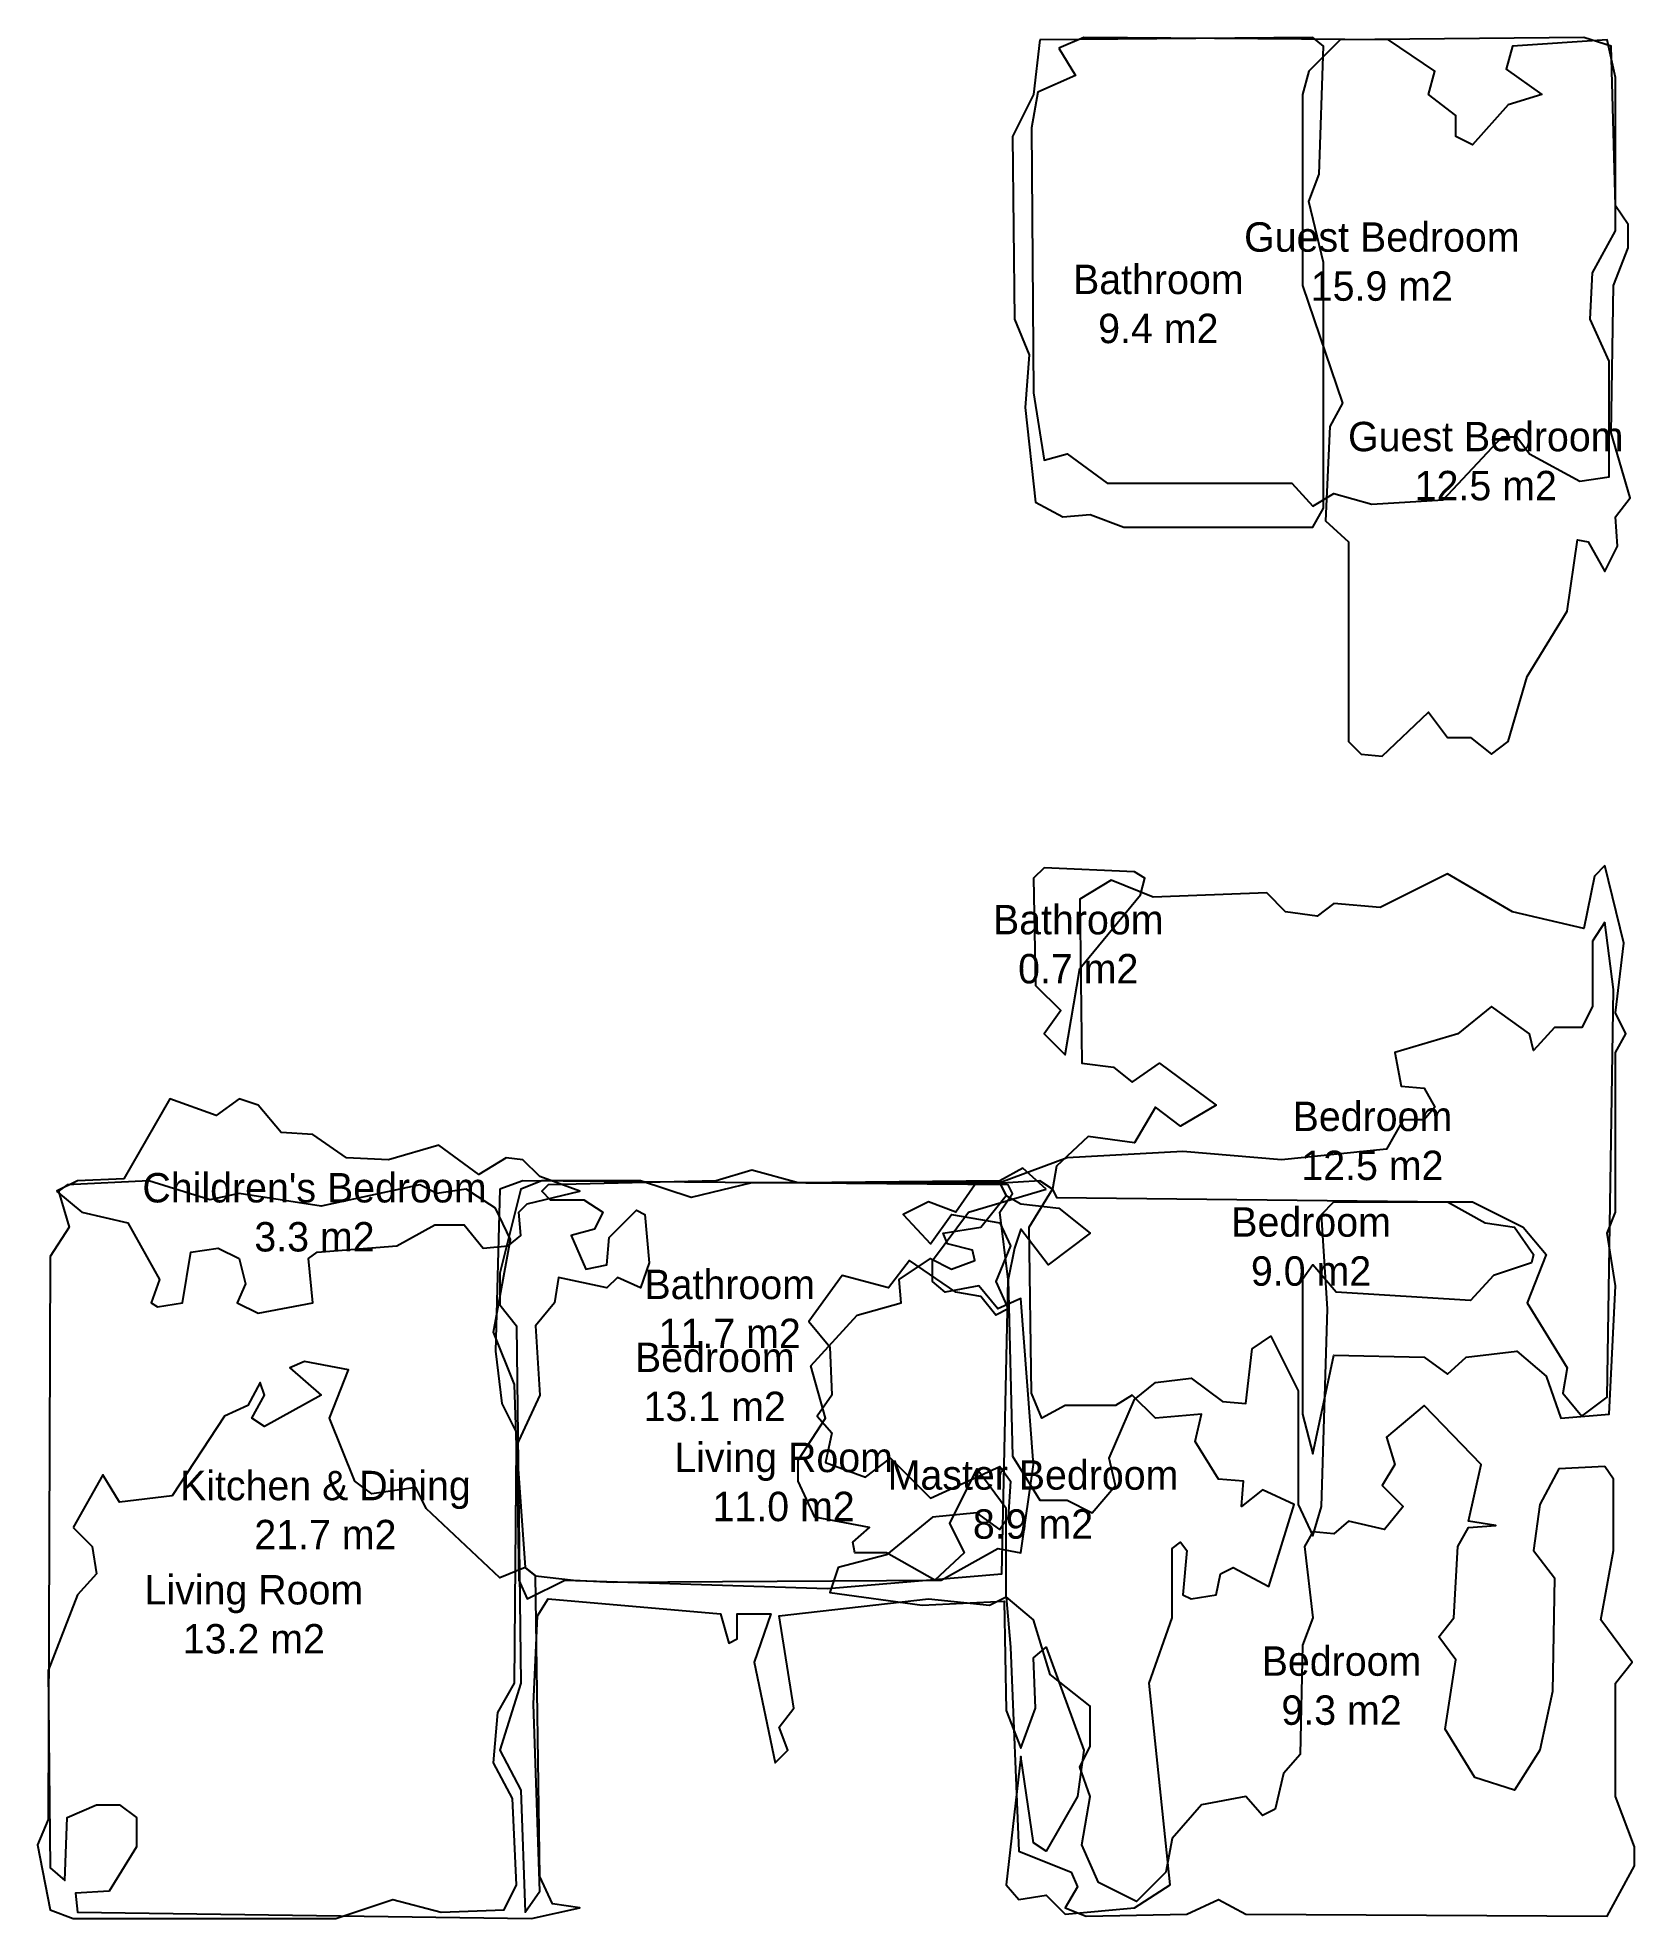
# Model space of a CAD drawing. Header units: metres. Extents: x 134 to 894, y 65 to 960.
import ezdxf

# ---------------------------------------------------------------- set-up
doc = ezdxf.new("R2010")
doc.units = ezdxf.units.M
for name, color, linetype in [('ROOM_BEDROOM', 6, 'Continuous'), ('ROOM_COOKING', 30, 'Continuous'), ('ROOM_LABELS', 1, 'Continuous'), ('ROOM_LIVING', 5, 'Continuous')]:
    doc.layers.add(name, color=color, linetype=linetype)

msp = doc.modelspace()

# ---------------------------------------------------------------- linework, layer by layer
at = {"layer": 'ROOM_BEDROOM'}
for points in [[(611, 959), (608, 933), (598, 913), (599, 826), (606, 809), (604, 784), (609, 739), (622, 732), (635, 733), (651, 727), (741, 727), (746, 736), (746, 853), (739, 882), (744, 895), (746, 956), (741, 960)], [(620, 955), (628, 942), (610, 934), (607, 917), (608, 791), (613, 759), (624, 762), (643, 748), (731, 748), (741, 737), (751, 743), (769, 738), (803, 740), (831, 770), (838, 770), (844, 762), (868, 749), (882, 751), (882, 806), (873, 826), (874, 848), (885, 868), (885, 941), (881, 959), (836, 956), (833, 945), (850, 933), (834, 928), (817, 909), (809, 913), (809, 923), (796, 933), (799, 944), (777, 959), (632, 960)], [(754, 959), (739, 944), (736, 933), (736, 842), (755, 786), (749, 775), (747, 730), (758, 720), (758, 625), (764, 619), (774, 618), (796, 639), (805, 627), (816, 627), (826, 619), (834, 625), (843, 656), (862, 687), (867, 721), (872, 720), (880, 706), (886, 718), (885, 732), (892, 741), (883, 772), (884, 842), (891, 860), (891, 871), (885, 880), (883, 956), (870, 960)], [(656, 563), (613, 565), (608, 560), (609, 509), (621, 497), (613, 486), (623, 476), (630, 517), (659, 552), (661, 560)], [(880, 566), (875, 561), (870, 536), (836, 544), (805, 562), (773, 546), (751, 548), (743, 542), (728, 544), (719, 553), (665, 551), (645, 559), (630, 550), (631, 472), (646, 470), (655, 463), (668, 472), (695, 452), (678, 442), (666, 451), (656, 434), (634, 437), (619, 423), (617, 412), (619, 408), (805, 406), (823, 396), (837, 394), (846, 381), (845, 377), (827, 371), (816, 359), (752, 363), (741, 376), (736, 369), (736, 305), (741, 286), (751, 333), (794, 332), (805, 324), (814, 332), (838, 335), (852, 323), (859, 303), (882, 305), (885, 366), (881, 391), (885, 401), (885, 477), (890, 486), (885, 496), (889, 529)], [(880, 539), (874, 530), (874, 499), (869, 489), (856, 489), (846, 478), (844, 486), (826, 499), (810, 486), (780, 477), (783, 461), (794, 460), (799, 451), (794, 445), (784, 445), (776, 431), (726, 426), (679, 430), (624, 427), (592, 415), (595, 409), (602, 405), (620, 403), (635, 391), (615, 376), (602, 393), (599, 384), (596, 369), (598, 285), (611, 264), (624, 264), (636, 258), (647, 271), (644, 284), (656, 312), (666, 320), (683, 322), (698, 311), (709, 310), (712, 336), (721, 342), (734, 316), (734, 262), (741, 247), (745, 261), (748, 355), (745, 400), (751, 406), (817, 406), (841, 394), (852, 381), (843, 358), (862, 327), (860, 315), (869, 304), (881, 313), (884, 507)], [(143, 411), (155, 401), (177, 396), (192, 369), (188, 358), (191, 356), (203, 358), (207, 382), (220, 384), (230, 379), (233, 367), (229, 358), (239, 353), (265, 358), (263, 379), (267, 382), (305, 385), (323, 395), (337, 395), (346, 384), (358, 385), (364, 390), (363, 401), (367, 405), (392, 411), (373, 418), (365, 426), (357, 427), (344, 419), (325, 433), (301, 426), (281, 427), (265, 438), (250, 439), (239, 452), (230, 455), (219, 447), (197, 455), (175, 417), (153, 416)], [(614, 412), (603, 422), (592, 416), (496, 415), (474, 421), (457, 416), (377, 414), (374, 411), (378, 407), (394, 407), (403, 401), (399, 393), (388, 390), (395, 374), (405, 376), (406, 389), (419, 402), (423, 400), (425, 377), (421, 365), (410, 370), (405, 365), (382, 370), (380, 358), (371, 347), (373, 314), (362, 290), (366, 232), (371, 228), (389, 226), (408, 225), (564, 226), (591, 241), (602, 239), (608, 281), (602, 360), (591, 355), (582, 366), (566, 363), (560, 368), (560, 378), (577, 401)], [(354, 412), (352, 335), (355, 310), (362, 296), (363, 226), (367, 217), (385, 226), (510, 222), (593, 229), (596, 369), (592, 401), (598, 410), (596, 414), (365, 416)], [(592, 415), (474, 415), (445, 408), (421, 416), (374, 416), (364, 412), (354, 372), (354, 357), (362, 347), (364, 177), (354, 145), (364, 126), (366, 68), (373, 78), (370, 167), (372, 209), (377, 217), (459, 210), (463, 196), (467, 198), (467, 210), (483, 210), (475, 187), (485, 139), (491, 145), (487, 156), (494, 165), (487, 209), (558, 217), (587, 214), (595, 218), (595, 260), (581, 279), (568, 253), (575, 239), (561, 226), (538, 239), (523, 239), (522, 244), (530, 251), (504, 256), (496, 273), (496, 283), (509, 303), (502, 328), (524, 352), (545, 358), (544, 369), (559, 379), (569, 374), (580, 378), (579, 383), (567, 386), (565, 391), (583, 394), (595, 409)], [(580, 414), (571, 401), (558, 406), (546, 400), (559, 386), (569, 400), (592, 396), (597, 385), (590, 368), (596, 355), (590, 352), (583, 361), (571, 363), (549, 378), (539, 365), (517, 371), (501, 349), (511, 337), (512, 314), (505, 304), (512, 296), (509, 282), (528, 275), (540, 284), (559, 265), (592, 280), (597, 273), (596, 256), (592, 250), (581, 258), (560, 256), (538, 238), (515, 232), (511, 220), (555, 214), (594, 216), (595, 164), (602, 146), (609, 165), (608, 189), (614, 194), (632, 145), (629, 123), (614, 97), (608, 101), (602, 142), (595, 81), (601, 74), (614, 76), (623, 67), (656, 70), (673, 81), (663, 177), (674, 208), (674, 241), (678, 244), (681, 240), (679, 219), (683, 217), (695, 219), (697, 229), (703, 232), (720, 223), (732, 262), (717, 269), (707, 261), (708, 273), (696, 274), (685, 292), (688, 305), (666, 303), (655, 314), (647, 309), (623, 309), (612, 303), (607, 315), (606, 394), (617, 412), (611, 416)], [(880, 280), (858, 279), (849, 262), (846, 240), (856, 227), (855, 173), (849, 145), (837, 126), (818, 132), (804, 155), (809, 188), (801, 199), (808, 208), (810, 242), (815, 251), (828, 252), (815, 254), (821, 281), (794, 309), (776, 294), (780, 281), (774, 271), (784, 261), (775, 250), (758, 254), (751, 248), (741, 249), (737, 242), (741, 208), (736, 195), (735, 143), (727, 134), (723, 117), (717, 114), (709, 123), (688, 119), (674, 103), (671, 87), (657, 73), (639, 82), (631, 100), (635, 123), (630, 137), (635, 147), (635, 166), (616, 181), (608, 207), (595, 218), (597, 194), (601, 97), (626, 87), (629, 80), (623, 70), (633, 66), (681, 67), (696, 74), (709, 67), (881, 66), (894, 90), (894, 99), (885, 123), (885, 177), (893, 187), (878, 207), (884, 240), (884, 274)]]:
    msp.add_lwpolyline(points, close=True, dxfattribs=at)
at = {"layer": 'ROOM_COOKING'}
msp.add_lwpolyline([(148, 414), (144, 411), (149, 394), (140, 380), (139, 112), (134, 100), (140, 69), (151, 65), (276, 65), (303, 74), (326, 68), (356, 69), (362, 81), (360, 122), (351, 139), (353, 163), (361, 177), (362, 290), (361, 319), (351, 344), (359, 388), (352, 403), (338, 412), (324, 410), (316, 414), (269, 404), (230, 410), (216, 407), (187, 416)], close=True, dxfattribs=at)
at = {"layer": 'ROOM_LIVING'}
msp.add_lwpolyline([(151, 251), (160, 242), (162, 229), (153, 219), (139, 183), (140, 89), (147, 83), (148, 113), (162, 119), (173, 119), (181, 113), (181, 99), (168, 78), (152, 77), (153, 68), (369, 65), (392, 70), (379, 72), (373, 85), (371, 228), (366, 232), (354, 227), (319, 260), (314, 270), (293, 267), (285, 273), (273, 303), (282, 326), (261, 330), (254, 327), (269, 314), (242, 299), (236, 303), (242, 314), (240, 320), (234, 309), (223, 304), (198, 266), (173, 263), (165, 276)], close=True, dxfattribs=at)

# ---------------------------------------------------------------- texts
at = {"layer": 'ROOM_LABELS', "char_height": 14, "attachment_point": 5}
for s, insert in [('Guest Bedroom\\P15.9 m2', (773.8, 853.343)), ('Bathroom\\P9.4 m2', (667.412, 833.176)), ('Guest Bedroom\\P12.5 m2', (823.258, 758.387)), ('Bathroom\\P0.7 m2', (629.3, 528.5)), ('Bedroom\\P12.5 m2', (769.308, 434.885)), ("Children's Bedroom\\P3.3 m2", (265.775, 400.925)), ('Bedroom\\P9.0 m2', (740.105, 384.632)), ('Bathroom\\P11.7 m2', (463.405, 355.024)), ('Bedroom\\P13.1 m2', (456.286, 320.214)), ('Living Room\\P11.0 m2', (489.071, 272.589)), ('Kitchen & Dining\\P21.7 m2', (270.966, 259.31)), ('Master Bedroom\\P8.9 m2', (607.772, 264.241)), ('Living Room\\P13.2 m2', (236.925, 209.625)), ('Bedroom\\P9.3 m2', (754.606, 175.682))]:
    msp.add_mtext(s, dxfattribs=dict(at, insert=insert))

doc.saveas('drawing.dxf')
